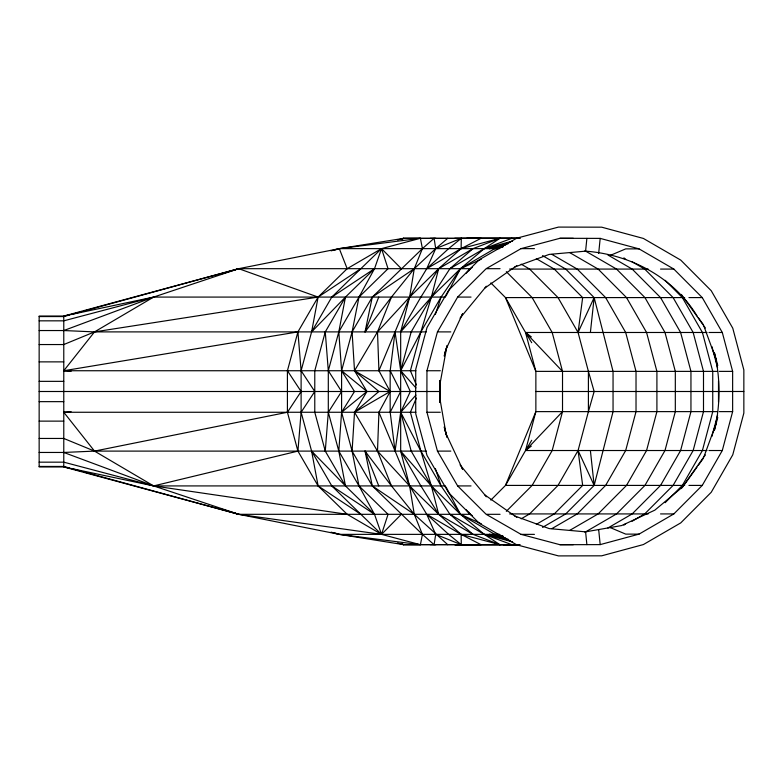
<?xml version="1.0" encoding="UTF-8"?>
<svg xmlns="http://www.w3.org/2000/svg" width="783" height="783" viewBox="0 0 783 783"><rect width="100%" height="100%" fill="white"/><g stroke="black" fill="none" stroke-linecap="round" stroke-linejoin="round"><path stroke-width="1.17" d="M331.052 250.844L339.293 248.632L420.412 238.296L381.527 248.632L374.519 268.686L345.469 297.08L338.804 331.894L341.594 370.741L341.594 412.259L352.086 451.106L372.287 485.92L422.409 534.368L420.412 544.704L381.527 534.368L347.172 514.314L153.634 485.92L63.775 466.942L39.15 466.942L39.15 316.058L63.775 316.058L238.707 268.686L339.293 248.632L403.421 238.384L420.412 238.296L422.409 248.632L372.287 297.08L365.025 331.894L391.461 297.08L414.276 268.686L435.691 248.632L434.105 238.296L422.409 248.632L414.276 268.686L409.617 297.08L400.681 331.894L400.661 391.5L400.681 451.106L409.617 485.92L414.276 514.314L422.409 534.368L434.105 544.704L435.691 534.368L426.755 514.314L409.617 485.92L378.923 412.259L390.14 391.5L390.188 370.741L395.053 331.894L409.617 297.08L426.755 268.686L435.691 248.632L447.768 238.296M440.242 380.509L440.271 402.491L440.271 380.509M415.695 391.52L415.744 369.243L427.009 327.548L448.688 290.18L479.294 259.702L516.751 238.179L558.494 227.09L601.687 227.178L643.391 238.443L680.76 260.113L711.238 290.728L732.761 328.175L743.85 369.928L743.85 413.072L732.761 454.825L711.238 492.272L680.76 522.887L643.391 544.557L601.687 555.822L558.494 555.91L516.751 544.821L479.294 523.298L448.688 492.82L427.009 455.452L415.744 413.757L415.695 391.52L440.281 391.5L439.919 402.521M573.313 238.296L559.943 238.296L521.057 248.632L486.155 268.686L457.644 297.08L437.452 331.894L426.95 370.741L426.911 391.5L426.95 412.259L437.452 451.106L457.644 485.92L486.155 514.314L521.057 534.368L559.943 544.704L573.313 544.704M490.853 500.102L505.485 485.411L525.53 450.519L535.866 411.623L535.866 371.377L525.53 332.481L505.485 297.589L490.853 282.898M506.317 271.672L532.137 297.589L552.181 332.481L562.517 371.377L562.517 411.623L552.181 450.519L532.137 485.411L506.317 511.328M521.175 264.174L529.621 269.078L558.015 297.589L578.069 332.481L588.405 371.377L588.405 411.623L578.069 450.519L558.015 485.411L529.621 513.922L521.175 518.826M718.5 402.149L718.5 380.851M559.943 238.296L600.189 238.384L639.045 248.877L673.85 269.078L702.253 297.589L722.298 332.481L732.634 371.377L732.634 411.623L722.298 450.519L702.253 485.411L673.85 513.922L639.045 534.123L600.189 544.616L559.943 544.704M401.336 514.314L381.527 534.368L374.519 514.314L358.996 485.92L352.086 451.106L354.523 412.259L366.963 391.5L354.523 370.741L377.504 331.894L409.617 297.08L438.666 268.686L461.109 248.632L461.304 238.296L435.691 248.632M378.923 412.259L377.504 451.106L391.461 485.92L414.276 514.314L447.768 544.704M440.281 391.5L439.919 380.479M347.172 514.314L318.113 485.92L297.922 451.106L301.112 412.259L314.776 391.5L301.112 370.741L311.605 331.894L331.796 297.08L374.519 268.686L358.996 297.08L352.086 331.894L341.594 370.741L354.484 391.5L341.594 412.259L338.804 451.106L345.469 485.92L374.519 514.314L331.796 485.92L311.605 451.106L301.112 412.259L301.112 370.741L297.922 331.894L318.113 297.08L347.172 268.686L381.527 248.632L401.336 268.686M381.527 534.368L360.855 514.314L318.113 485.92L311.605 451.106L345.469 485.92L325.268 451.106L328.302 412.259L328.302 370.741L325.268 331.894L345.469 297.08L311.605 331.894L318.113 297.08L360.855 268.686L381.527 248.632L388.055 268.686L358.996 297.08L338.804 331.894L328.302 370.741L341.594 391.5L328.302 412.259L338.804 451.106L358.996 485.92L388.055 514.314L381.527 534.368L238.707 514.314L63.775 466.942L63.775 316.058L153.634 297.08L238.707 268.686L470.133 268.686L472.218 267.473M714.321 430.611C720.566 405.173 720.566 377.827 714.321 352.389M460.081 318.084L484.873 288.046L514.803 267.003L549.157 254.416L585.596 251.157L586.878 238.384M598.672 253.438L600.189 238.384M590.392 332.481L594.15 297.589L565.747 269.078L542.541 255.61M378.923 370.741L395.053 331.894L400.7 370.741L410.341 391.5L400.7 412.259L395.053 451.106L390.188 412.259L390.14 391.5L378.923 370.741L377.504 331.894L391.461 297.08M439.733 385.344L446.966 345.822M415.92 387.888L400.7 370.741L411.202 331.894L431.394 297.08L449.931 268.686L484.286 248.632L499.994 238.296L473.02 248.632L438.666 268.686L431.394 297.08L420.882 331.894L410.39 370.741L416.36 384.942M711.943 436.376L717.58 415.156M714.311 430.484L717.757 417.515M444.215 356.069L446.007 349.296L462.469 314.003M444.499 354.944L446.007 349.296M39.15 462.166L63.775 462.166L153.634 485.92L297.922 451.106L287.42 412.259L287.42 370.741L297.922 331.894L63.775 370.741L94.508 331.894L153.634 297.08L445.468 297.08M325.268 331.894L314.776 370.741L314.776 412.259L325.268 451.106M444.401 355.443L446.946 346.017M588.405 411.623L594.15 391.5L588.405 371.377M435.368 314.492L441.083 297.08L460.453 268.686L484.286 248.632L511.916 238.296M681.357 488.572L703.937 456.773L716.514 422.419M365.025 331.894L378.747 297.08M416.36 398.058L410.39 412.259L420.882 451.106L431.394 485.92L438.666 514.314L461.109 534.368L481.056 544.704M390.188 412.259L400.661 391.5L390.188 370.741M400.7 370.741L420.882 331.894L441.083 297.08M461.412 316.117L462.538 313.954M446.016 296.033L460.453 268.686L494.807 248.632L503.058 246.439M468.919 270.791L470.133 268.686L466.159 273.267M531.716 440.281L525.53 450.519L707.029 450.519M438.666 268.686L420.882 297.08L400.681 331.894L431.394 297.08L460.453 268.686L481.369 259.163M696.997 467.138L682.893 486.703L654.823 510.164L621.633 525.559L585.596 531.843L549.157 528.584L514.803 515.997L484.873 494.954L460.081 464.916M698.407 465.18L703.349 458.339M484.873 288.046L486.312 286.196M703.937 456.773L705.385 454.982M449.931 514.314L484.286 534.368L499.994 544.704L473.02 534.368L449.931 514.314L431.394 485.92L411.202 451.106L400.7 412.259L415.92 395.112M562.517 411.623L525.53 450.519L531.314 446.114M665.149 502.696L682.355 485.411L702.41 450.519L712.745 411.623L712.745 371.377L702.41 332.481L682.355 297.589L665.149 280.304M331.796 297.08L360.855 268.686M449.931 268.686L473.02 248.632M473.02 534.368L438.666 514.314L409.617 485.92L377.504 451.106L354.523 412.259L378.884 391.5L354.523 370.741L352.086 331.894L372.287 297.08L414.276 268.686M623.904 525.158L625.734 523.661M341.594 412.259L366.963 391.5L341.594 370.741M461.304 238.296L448.63 248.632L426.755 268.686L461.109 248.632L481.056 238.296M514.803 267.003L516.849 265.691M354.523 412.259L390.14 391.5L354.523 370.741M536.335 524.326L554.266 513.922L582.66 485.411L578.069 450.519L594.15 485.411L565.747 513.922L542.541 527.39M551.917 528.613L577.237 513.922L605.631 485.411L625.686 450.519L636.021 411.623L636.021 371.377L625.686 332.481L605.631 297.589L577.237 269.078L551.917 254.387M569.642 530.443L598.124 513.922L626.517 485.411L646.572 450.519L656.908 411.623L656.908 371.377L646.572 332.481L626.517 297.589L598.124 269.078L569.642 252.557M584.891 532.283L616.544 513.922L644.938 485.411L664.992 450.519L675.318 411.623L675.318 371.377L664.992 332.481L644.938 297.589L616.544 269.078L584.891 250.717M607.902 527.996L632.165 513.922L660.558 485.411L680.613 450.519L690.949 411.623L690.949 371.377L680.613 332.481L660.558 297.589L632.165 269.078L607.902 255.004M632.057 521.272L644.712 513.922L673.106 485.411L693.161 450.519L703.496 411.623L703.496 371.377L693.161 332.481L673.106 297.589L644.712 269.078L632.057 261.728M401.209 239.412L403.421 238.384L480.605 238.384M401.18 239.353L403.421 238.384L519.941 238.296L466.756 238.296M610.153 255.444L625.734 248.877L639.045 248.877M401.141 239.236L403.421 238.384L397.549 240.019M39.15 330.543L63.775 330.543L153.634 297.08L63.775 320.834L39.15 320.834M401.102 239.128L403.421 238.384M505.808 244.825L489.541 248.632L510.428 242.221M222.382 273.688L238.707 268.686L318.113 297.08L94.508 331.894L63.775 330.543M334.625 250.061L339.293 248.632L499.642 248.632M69.638 314.952L63.775 316.557L39.15 316.557M71.987 314.316L81.383 311.742M83.732 311.096L238.707 268.686M461.109 248.632L499.994 238.296M484.286 248.632L512.571 241.115M489.541 248.632L508.402 243.621M503.097 246.87L494.807 248.632L501.972 247.34M331.052 532.156L339.293 534.368L420.412 544.704L403.421 544.616L339.293 534.368L238.707 514.314L153.634 485.92L94.508 451.106L63.775 412.259L71.057 411.623M39.15 452.457L63.775 452.457L94.508 451.106L426.373 451.106M480.605 544.616L403.421 544.616L397.549 542.981M430.073 238.384L435.896 238.296M743.801 391.48L719.283 391.5M503.371 544.704L519.981 544.684L403.421 544.616L401.102 543.872M521.057 248.632L534.427 248.632M486.703 268.686L500.063 268.686M509.616 269.078L648.177 269.078M660.539 269.078L673.85 269.078M457.644 297.08L471.014 297.08M684.665 297.589L505.485 297.589L535.866 371.377L717.365 371.377M688.942 297.589L702.253 297.589M426.373 331.894L94.508 331.894L63.775 344.549L39.15 344.549M437.452 331.894L450.822 331.894M707.029 332.481L525.53 332.481L531.716 342.719M708.987 332.481L722.298 332.481M39.15 361.873L63.775 361.873M415.871 370.741L63.775 370.741L71.057 371.377M426.95 370.741L440.32 370.741M719.323 371.377L732.634 371.377M39.15 381.35L63.775 381.35M39.15 391.5L415.832 391.5M535.826 391.5L718.481 391.5M39.15 401.65L63.775 401.65M717.365 411.623L535.866 411.623L505.485 485.411L684.665 485.411M719.323 411.623L732.634 411.623M63.775 412.259L415.871 412.259M426.95 412.259L440.32 412.259M39.15 421.127L63.775 421.127M39.15 438.451L63.775 438.451L94.508 451.106L287.42 412.259L301.112 391.5L287.42 370.741M708.987 450.519L722.298 450.519M437.452 451.106L450.822 451.106M39.15 466.443L63.775 466.443L69.638 468.048M688.942 485.411L702.253 485.411M445.468 485.92L153.634 485.92L63.775 452.457M457.644 485.92L471.014 485.92M509.616 513.922L648.177 513.922M660.539 513.922L673.85 513.922M83.732 471.904L238.707 514.314L470.133 514.314L472.218 515.527M486.703 514.314L500.063 514.314M639.045 534.123L625.734 534.123L610.153 527.556M499.642 534.368L339.293 534.368L334.625 532.939M521.057 534.368L534.427 534.368M516.937 238.296L519.383 238.306M454.737 238.296L519.981 238.316M430.073 544.616L435.896 544.704M585.596 251.157C630.158 254.416 673.439 277.211 696.997 315.862M501.972 535.66L494.807 534.368L460.453 514.314L431.394 485.92L400.681 451.106L420.882 485.92L438.666 514.314M503.097 536.13L494.807 534.368L503.058 536.561M510.428 540.779L489.541 534.368L505.808 538.175M489.541 534.368L508.402 539.379M400.7 412.259L420.882 451.106L441.083 485.92L460.453 514.314L484.286 534.368L512.571 541.885M461.109 534.368L461.304 544.704L448.63 534.368L426.755 514.314L461.109 534.368L499.994 544.704M71.987 468.684L81.383 471.258M222.382 509.312L238.707 514.314M484.286 534.368L511.916 544.704M401.141 543.764L403.421 544.616L401.209 543.588M435.691 534.368L461.304 544.704M401.18 543.647L403.421 544.616M481.369 523.837L460.453 514.314L446.016 486.967M536.335 258.674L554.266 269.078L582.66 297.589L578.069 332.481L594.15 297.589L613.05 371.377L613.05 411.623L594.15 485.411L590.392 450.519M514.803 515.997L516.849 517.309M414.276 514.314L372.287 485.92L365.025 451.106L391.461 485.92M531.314 336.886L525.53 332.481L562.517 371.377M623.904 257.842L625.734 259.339M331.796 485.92L360.855 514.314M466.159 509.733L470.133 514.314L468.919 512.209M681.357 294.428L705.385 328.018M484.873 494.954L486.312 496.804M698.407 317.82L703.349 324.661M444.499 428.056L446.007 433.704L462.538 469.046M461.412 466.883L462.469 468.997M365.025 451.106L378.747 485.92M339.293 248.632L347.172 268.686M703.937 326.227L716.514 360.581M435.368 468.508L441.083 485.92M444.215 426.931L446.966 437.178M444.401 427.557L446.946 436.983M714.311 352.516L717.757 365.485M711.943 346.624L717.58 367.844M439.733 397.656L446.007 433.704M598.672 529.562L600.189 544.616M585.596 531.843L586.878 544.616M440.222 391.5L440.242 402.491M519.579 544.635L454.737 544.704L519.638 544.655"/></g></svg>
